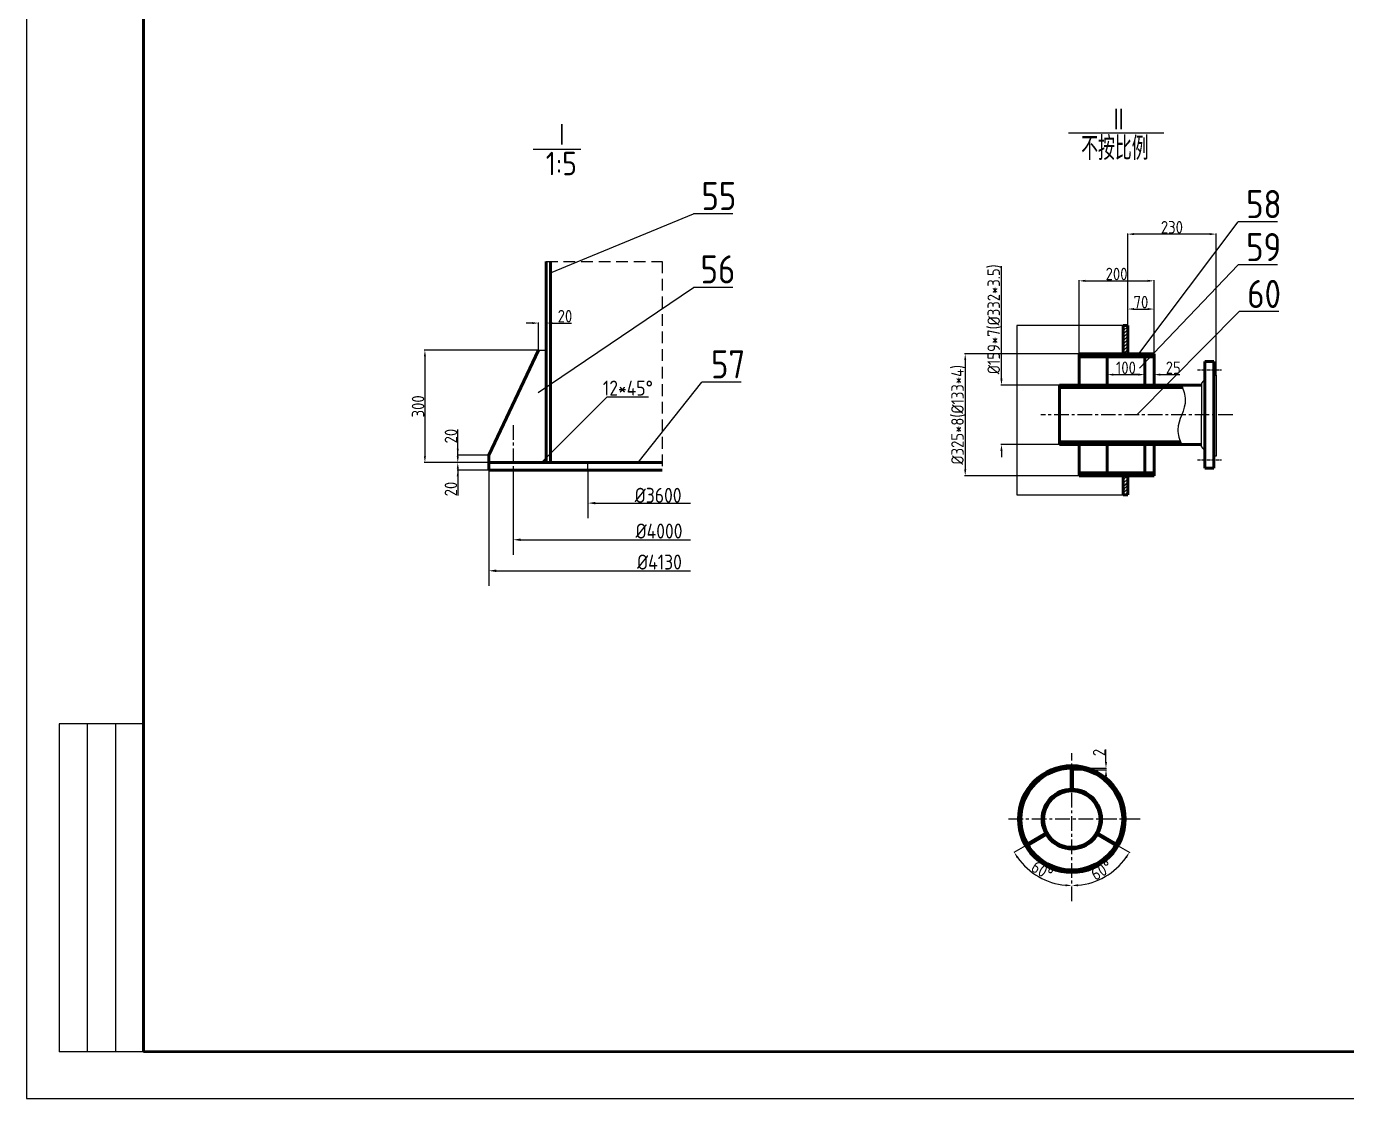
# Model space of a CAD drawing. Extents: x 18044 to 108463, y -14188 to 11042.
# Drawn here: x 90643 to 99100, y -14188 to -7320 of the extents above; entities that cross this region are included whole.
import ezdxf

# ---------------------------------------------------------------- set-up
doc = ezdxf.new("R2010")
doc.units = 0
doc.header["$LTSCALE"] = 150
doc.header["$MEASUREMENT"] = 0
doc.linetypes.add('CENTER', pattern=[2, 1.25, -0.25, 0.25, -0.25])
doc.linetypes.add('DASHED', pattern=[0.75, 0.5, -0.25])
doc.layers.get('0').update_dxf_attribs({"linetype": 'CONTINUOUS'})
doc.layers.get('DEFPOINTS').update_dxf_attribs({"linetype": 'CONTINUOUS'})
doc.layers.add('1', color=1, linetype='CONTINUOUS')
doc.styles.add('HZ', font='gbenor.shx', dxfattribs={"bigfont": 'gbcbig.shx'})
doc.styles.get("Standard").update_dxf_attribs({"font": 'gbenor.shx', "bigfont": 'gbcbig.shx'})
doc.dimstyles.get("Standard").update_dxf_attribs({"dimtxt": 0.18, "dimasz": 0.18, "dimexe": 0.18, "dimexo": 0.0625, "dimgap": 0.09, "dimtad": 0, "dimtih": 1, "dimtoh": 1, "dimdec": 4, "dimzin": 0, "dimdsep": 46, "dimtxsty": 'Standard', "dimcen": 0.09, "dimadec": 0, "dimazin": 0, "dimtfac": 1, "dimtdec": 4, "dimtofl": 0, "dimtmove": 0, "dimatfit": 3, "dimfxl": 0, "dimtolj": 1, "dimtzin": 0, "dimarcsym": 0})
pattern_1 = [(45, (66235.792, 3185.899), (-10.606602, 10.606602), [])]
pattern_2 = [(135, (66235.792, 3185.899), (-10.606602, -10.606602), [])]

# ---------------------------------------------------------------- blocks, each defined once
blk = doc.blocks.new('*D62')
at = {"layer": '1', "color": 1, "lineweight": -2}
for p, q in [((93923.6, -9393.8), (93923.6, -9216.4)), ((93971.6, -9393.8), (93971.6, -9216.4)), ((93883.6, -9220.4), (93843.6, -9220.4)), ((94011.6, -9220.4), (94134.7, -9220.4))]:
    blk.add_line(p, q, dxfattribs=at)
at = {"layer": '1', "color": 1, "lineweight": 25}
for points in [[(93883.6, -9213.7), (93883.6, -9227.1), (93923.6, -9220.4)], [(94011.6, -9213.7), (94011.6, -9227.1), (93971.6, -9220.4)]]:
    blk.add_solid(points, dxfattribs=at)
at = {"layer": 'DEFPOINTS', "color": 0, "lineweight": 25}
for p in [(93971.6, -9220.4), (93923.6, -9393.8), (93971.6, -9393.8)]:
    blk.add_point(p, dxfattribs=at)
at = {"layer": '1', "color": 7, "lineweight": 25, "insert": (94093.1, -9176.4), "char_height": 80, "attachment_point": 5, "style": 'HZ'}
blk.add_mtext('\\A1;20', dxfattribs=at)
blk = doc.blocks.new('*D61')
at = {"layer": '1', "color": 1, "lineweight": -2}
for p, q in [((93406.4, -10073.8), (93406.4, -10033.8)), ((93604.4, -10113.8), (93402.4, -10113.8)), ((93604.4, -10161.8), (93402.4, -10161.8)), ((93406.4, -10201.8), (93406.4, -10324.9))]:
    blk.add_line(p, q, dxfattribs=at)
at = {"layer": '1', "color": 1, "lineweight": 25}
for points in [[(93399.7, -10073.8), (93413.1, -10073.8), (93406.4, -10113.8)], [(93399.7, -10201.8), (93413.1, -10201.8), (93406.4, -10161.8)]]:
    blk.add_solid(points, dxfattribs=at)
at = {"layer": 'DEFPOINTS', "color": 0, "lineweight": 25}
for p in [(93604.4, -10113.8), (93406.4, -10161.8), (93604.4, -10161.8)]:
    blk.add_point(p, dxfattribs=at)
at = {"layer": '1', "color": 7, "lineweight": 25, "insert": (93362.4, -10283.3), "char_height": 80, "attachment_point": 5, "rotation": 90, "style": 'HZ'}
blk.add_mtext('\\A1;20', dxfattribs=at)
blk = doc.blocks.new('*D60')
at = {"layer": '1', "color": 1, "lineweight": -2}
for p, q in [((93406.4, -10025.8), (93406.4, -9902.7)), ((93604.4, -10065.8), (93402.4, -10065.8)), ((93604.4, -10113.8), (93402.4, -10113.8)), ((93406.4, -10153.8), (93406.4, -10193.8))]:
    blk.add_line(p, q, dxfattribs=at)
at = {"layer": '1', "color": 1, "lineweight": 25}
for points in [[(93399.7, -10025.8), (93413.1, -10025.8), (93406.4, -10065.8)], [(93399.7, -10153.8), (93413.1, -10153.8), (93406.4, -10113.8)]]:
    blk.add_solid(points, dxfattribs=at)
at = {"layer": 'DEFPOINTS', "color": 0, "lineweight": 25}
for p in [(93406.4, -10065.8), (93604.4, -10065.8), (93604.4, -10113.8)]:
    blk.add_point(p, dxfattribs=at)
at = {"layer": '1', "color": 7, "lineweight": 25, "insert": (93362.4, -9944.3), "char_height": 80, "attachment_point": 5, "rotation": 90, "style": 'HZ'}
blk.add_mtext('\\A1;20', dxfattribs=at)
blk = doc.blocks.new('*D59')
at = {"layer": '1', "color": 1, "lineweight": -2}
for p, q in [((93923.6, -9393.8), (93191.8, -9393.8)), ((93195.8, -9433.8), (93195.8, -10073.8)), ((93604.4, -10113.8), (93191.8, -10113.8))]:
    blk.add_line(p, q, dxfattribs=at)
at = {"layer": '1', "color": 1, "lineweight": 25}
for points in [[(93189.1, -9433.8), (93202.5, -9433.8), (93195.8, -9393.8)], [(93189.1, -10073.8), (93202.5, -10073.8), (93195.8, -10113.8)]]:
    blk.add_solid(points, dxfattribs=at)
at = {"layer": 'DEFPOINTS', "color": 0, "lineweight": 25}
for p in [(93923.6, -9393.8), (93195.8, -10113.8), (93604.4, -10113.8)]:
    blk.add_point(p, dxfattribs=at)
at = {"layer": '1', "color": 7, "lineweight": 25, "insert": (93151.8, -9753.8), "char_height": 80, "attachment_point": 5, "rotation": 90, "style": 'HZ'}
blk.add_mtext('\\A1;300', dxfattribs=at)
blk = doc.blocks.new('*D58')
at = {"layer": '1', "color": 1, "lineweight": -2}
for p, q in [((97386.7, -9417.9), (96653.1, -9417.9)), ((96657.1, -9457.9), (96657.1, -10157.9)), ((97386.7, -10197.9), (96653.1, -10197.9))]:
    blk.add_line(p, q, dxfattribs=at)
at = {"layer": '1', "color": 1, "lineweight": 25}
for points in [[(96650.4, -9457.9), (96663.8, -9457.9), (96657.1, -9417.9)], [(96650.4, -10157.9), (96663.8, -10157.9), (96657.1, -10197.9)]]:
    blk.add_solid(points, dxfattribs=at)
at = {"layer": 'DEFPOINTS', "color": 0, "lineweight": 25}
for p in [(97386.7, -9417.9), (96657.1, -10197.9), (97386.7, -10197.9)]:
    blk.add_point(p, dxfattribs=at)
at = {"layer": '1', "color": 7, "lineweight": 25, "insert": (96611.4, -9807.9), "char_height": 80, "attachment_point": 5, "rotation": 90, "style": 'HZ'}
blk.add_mtext('\\A1;%%C325*8(%%C133*4)', dxfattribs=at)
blk = doc.blocks.new('*D57')
at = {"layer": '1', "color": 1, "lineweight": -2}
for p, q in [((96889.3, -9577.1), (96889.3, -8855.6)), ((97260.7, -9617.1), (96885.3, -9617.1)), ((97260.7, -9998.7), (96885.3, -9998.7)), ((96889.3, -10038.7), (96889.3, -10078.7))]:
    blk.add_line(p, q, dxfattribs=at)
at = {"layer": '1', "color": 1, "lineweight": 25}
for points in [[(96882.6, -9577.1), (96896, -9577.1), (96889.3, -9617.1)], [(96882.6, -10038.7), (96896, -10038.7), (96889.3, -9998.7)]]:
    blk.add_solid(points, dxfattribs=at)
at = {"layer": 'DEFPOINTS', "color": 0, "lineweight": 25}
for p in [(96889.3, -9617.1), (97260.7, -9617.1), (97260.7, -9998.7)]:
    blk.add_point(p, dxfattribs=at)
at = {"layer": '1', "color": 7, "lineweight": 25, "insert": (96843.6, -9196.3), "char_height": 80, "attachment_point": 5, "rotation": 90, "style": 'HZ'}
blk.add_mtext('\\A1;%%C159*7(%%C332*3.5)', dxfattribs=at)
blk = doc.blocks.new('*D56')
at = {"layer": '1', "color": 1, "lineweight": -2}
for p, q in [((97566.7, -9617.1), (97566.7, -9546.5)), ((97606.7, -9550.5), (97766.7, -9550.5)), ((97806.7, -9617.1), (97806.7, -9546.5))]:
    blk.add_line(p, q, dxfattribs=at)
at = {"layer": '1', "color": 1, "lineweight": 25}
for points in [[(97606.7, -9543.8), (97606.7, -9557.2), (97566.7, -9550.5)], [(97766.7, -9543.8), (97766.7, -9557.2), (97806.7, -9550.5)]]:
    blk.add_solid(points, dxfattribs=at)
at = {"layer": 'DEFPOINTS', "color": 0, "lineweight": 25}
for p in [(97806.7, -9550.5), (97566.7, -9617.1), (97806.7, -9617.1)]:
    blk.add_point(p, dxfattribs=at)
at = {"layer": '1', "color": 7, "lineweight": 25, "insert": (97686.7, -9506.5), "char_height": 80, "attachment_point": 5, "style": 'HZ'}
blk.add_mtext('\\A1;100', dxfattribs=at)
blk = doc.blocks.new('*D55')
at = {"layer": '1', "color": 1, "lineweight": -2}
for p, q in [((97766.7, -9550.5), (97726.7, -9550.5)), ((97806.7, -9550.5), (97806.7, -9546.5)), ((97866.7, -9550.5), (97866.7, -9546.5)), ((97906.7, -9550.5), (98032.5, -9550.5))]:
    blk.add_line(p, q, dxfattribs=at)
at = {"layer": '1', "color": 1, "lineweight": 25}
for points in [[(97766.7, -9543.8), (97766.7, -9557.2), (97806.7, -9550.5)], [(97906.7, -9543.8), (97906.7, -9557.2), (97866.7, -9550.5)]]:
    blk.add_solid(points, dxfattribs=at)
at = {"layer": 'DEFPOINTS', "color": 0, "lineweight": 25}
for p in [(97806.7, -9550.5), (97866.7, -9550.5), (97866.7, -9550.5)]:
    blk.add_point(p, dxfattribs=at)
at = {"layer": '1', "color": 7, "lineweight": 25, "insert": (97989.6, -9506.5), "char_height": 80, "attachment_point": 5, "style": 'HZ'}
blk.add_mtext('\\A1;25', dxfattribs=at)
blk = doc.blocks.new('*D54')
at = {"layer": '1', "color": 1, "lineweight": -2}
for p, q in [((97698.7, -9236.7), (97698.7, -9126.5)), ((97738.7, -9130.5), (97826.7, -9130.5)), ((97866.7, -9417.9), (97866.7, -9126.5))]:
    blk.add_line(p, q, dxfattribs=at)
at = {"layer": '1', "color": 1, "lineweight": 25}
for points in [[(97738.7, -9123.8), (97738.7, -9137.2), (97698.7, -9130.5)], [(97826.7, -9123.8), (97826.7, -9137.2), (97866.7, -9130.5)]]:
    blk.add_solid(points, dxfattribs=at)
at = {"layer": 'DEFPOINTS', "color": 0, "lineweight": 25}
for p in [(97866.7, -9130.5), (97698.7, -9236.7), (97866.7, -9417.9)]:
    blk.add_point(p, dxfattribs=at)
at = {"layer": '1', "color": 7, "lineweight": 25, "insert": (97782.7, -9086.5), "char_height": 80, "attachment_point": 5, "style": 'HZ'}
blk.add_mtext('\\A1;70', dxfattribs=at)
blk = doc.blocks.new('*D53')
at = {"layer": '1', "color": 1, "lineweight": -2}
for p, q in [((97386.7, -9417.9), (97386.7, -8945.9)), ((97426.7, -8949.9), (97826.7, -8949.9)), ((97866.7, -9417.9), (97866.7, -8945.9))]:
    blk.add_line(p, q, dxfattribs=at)
at = {"layer": '1', "color": 1, "lineweight": 25}
for points in [[(97426.7, -8943.2), (97426.7, -8956.6), (97386.7, -8949.9)], [(97826.7, -8943.2), (97826.7, -8956.6), (97866.7, -8949.9)]]:
    blk.add_solid(points, dxfattribs=at)
at = {"layer": 'DEFPOINTS', "color": 0, "lineweight": 25}
for p in [(97866.7, -8949.9), (97386.7, -9417.9), (97866.7, -9417.9)]:
    blk.add_point(p, dxfattribs=at)
at = {"layer": '1', "color": 7, "lineweight": 25, "insert": (97626.7, -8905.9), "char_height": 80, "attachment_point": 5, "style": 'HZ'}
blk.add_mtext('\\A1;200', dxfattribs=at)
blk = doc.blocks.new('*D52')
at = {"layer": '1', "color": 1, "lineweight": -2}
for p, q in [((97698.7, -9236.7), (97698.7, -8646.6)), ((98223.9, -8650.6), (97738.7, -8650.6)), ((98263.9, -9553.8), (98263.9, -8646.6))]:
    blk.add_line(p, q, dxfattribs=at)
at = {"layer": '1', "color": 1, "lineweight": 25}
for points in [[(97738.7, -8643.9), (97738.7, -8657.3), (97698.7, -8650.6)], [(98223.9, -8643.9), (98223.9, -8657.3), (98263.9, -8650.6)]]:
    blk.add_solid(points, dxfattribs=at)
at = {"layer": 'DEFPOINTS', "color": 0, "lineweight": 25}
for p in [(97698.7, -8650.6), (97698.7, -9236.7), (98263.9, -9553.8)]:
    blk.add_point(p, dxfattribs=at)
at = {"layer": '1', "color": 7, "lineweight": 25, "insert": (97981.3, -8606.6), "char_height": 80, "attachment_point": 5, "style": 'HZ'}
blk.add_mtext('\\A1;230', dxfattribs=at)
blk = doc.blocks.new('*D51')
at = {"layer": '1', "color": 1, "lineweight": -2}
for p, q in [((97558.9, -12031.1), (97558.9, -11950.7)), ((97339.9, -12071.1), (97562.9, -12071.1)), ((97339.9, -12081.1), (97562.9, -12081.1)), ((97558.9, -12121.1), (97558.9, -12161.1))]:
    blk.add_line(p, q, dxfattribs=at)
at = {"layer": '1', "color": 1, "lineweight": 25}
for points in [[(97552.2, -12031.1), (97565.6, -12031.1), (97558.9, -12071.1)], [(97552.2, -12121.1), (97565.6, -12121.1), (97558.9, -12081.1)]]:
    blk.add_solid(points, dxfattribs=at)
at = {"layer": 'DEFPOINTS', "color": 0, "lineweight": 25}
for p in [(97339.9, -12071.1), (97339.9, -12081.1), (97558.9, -12071.1)]:
    blk.add_point(p, dxfattribs=at)
at = {"layer": '1', "color": 7, "lineweight": 25, "insert": (97514.9, -11970.9), "char_height": 80, "attachment_point": 5, "rotation": 90, "style": 'HZ'}
blk.add_mtext('\\A1;2', dxfattribs=at)
blk = doc.blocks.new('*D50')
at = {"layer": '1', "color": 1, "lineweight": -2}
blk.add_line((97622.2, -12560.1), (97712.3, -12612.1), dxfattribs=at)
blk.add_arc((97339.9, -12397.1), 426, 275.38124, 324.61876, dxfattribs=at)
at = {"layer": '1', "color": 1, "lineweight": 25}
for points in [[(97681.6, -12640.2), (97692.9, -12647.4), (97708.9, -12610.1)], [(97380.2, -12827.9), (97379.5, -12814.6), (97339.9, -12823.2)]]:
    blk.add_solid(points, dxfattribs=at)
at = {"layer": 'DEFPOINTS', "color": 0, "lineweight": 25}
for p in [(97339.9, -11974.8), (97502.8, -12491.2), (97622.2, -12560.1), (97485.6, -12797.5), (97339.9, -12902.8)]:
    blk.add_point(p, dxfattribs=at)
at = {"layer": '1', "color": 7, "lineweight": 25, "insert": (97529.8, -12726.1), "char_height": 80, "attachment_point": 5, "rotation": 30, "style": 'HZ'}
blk.add_mtext('\\A1;60°', dxfattribs=at)
blk = doc.blocks.new('*D49')
at = {"layer": '1', "color": 1, "lineweight": -2}
blk.add_line((97057.6, -12560.1), (96967.5, -12612.1), dxfattribs=at)
blk.add_arc((97339.9, -12397.1), 426, 215.38124, 264.61876, dxfattribs=at)
at = {"layer": '1', "color": 1, "lineweight": 25}
for points in [[(96986.9, -12647.4), (96998.1, -12640.2), (96970.9, -12610.1)], [(97300.2, -12814.6), (97299.6, -12827.9), (97339.9, -12823.2)]]:
    blk.add_solid(points, dxfattribs=at)
at = {"layer": 'DEFPOINTS', "color": 0, "lineweight": 25}
for p in [(97339.9, -11974.8), (97174.7, -12492.5), (97057.6, -12560.1), (97066, -12723.5), (97339.9, -12902.8)]:
    blk.add_point(p, dxfattribs=at)
at = {"layer": '1', "color": 7, "lineweight": 25, "insert": (97150, -12726.1), "char_height": 80, "attachment_point": 5, "rotation": 330, "style": 'HZ'}
blk.add_mtext('\\A1;60°', dxfattribs=at)

msp = doc.modelspace()

# ---------------------------------------------------------------- hatches: boundary and pattern name
at = {"lineweight": 50}
h = msp.add_hatch(dxfattribs=at)
h.set_pattern_fill('ANSI31', color=256, scale=120, style=0)
h.set_pattern_definition([(45, (68970.392, 596.699), (-10.606602, 10.606602), [])])
edge = h.paths.add_edge_path(flags=16)
edge.add_arc((97339.89168, -12397.10084), 180.8, 0, 360)
edge = h.paths.add_edge_path()
edge.add_arc((97339.89168, -12397.10084), 190.8, 0, 360)
at = {"layer": '1', "lineweight": 25}
h = msp.add_hatch(dxfattribs=at)
h.set_pattern_fill('ANSI31', color=0, scale=120, style=0)
h.set_pattern_definition(pattern_1)
h.paths.add_polyline_path([(97669.89168, -9236.70084), (97698.69168, -9236.70084), (97698.69168, -9417.90084), (97669.89168, -9417.90084)])
h = msp.add_hatch(dxfattribs=at)
h.set_pattern_fill('ANSI31', color=0, scale=120, angle=90, style=0)
h.set_pattern_definition(pattern_2)
h.paths.add_polyline_path([(97386.69168, -9417.90084), (97866.69168, -9417.90084), (97866.69168, -9437.10084), (97386.69168, -9437.10084)])
h = msp.add_hatch(dxfattribs=at)
h.set_pattern_fill('ANSI31', color=0, scale=120, style=0)
h.set_pattern_definition(pattern_1)
edge = h.paths.add_edge_path()
edge.add_line((97260.69168, -9617.10084), (97669.89168, -9617.10084))
edge.add_line((97260.69168, -9633.90084), (97669.89168, -9633.90084))
edge.add_line((97260.69168, -9617.10084), (97260.69168, -9633.90084))
edge.add_line((97669.89168, -9617.10084), (98170.39168, -9617.10084))
edge.add_line((97669.89168, -9633.90084), (98049.32306, -9633.90084))
edge.add_line((98043.09168, -9617.10084), (98049.32306, -9633.90084))
h = msp.add_hatch(dxfattribs=at)
h.set_pattern_fill('ANSI31', color=0, scale=120, style=0)
h.set_pattern_definition(pattern_1)
edge = h.paths.add_edge_path()
edge.add_line((97260.69168, -9998.70084), (97669.89168, -9998.70084))
edge.add_line((97260.69168, -9981.90084), (97669.89168, -9981.90084))
edge.add_line((97260.69168, -9998.70084), (97260.69168, -9981.90084))
edge.add_line((97669.89168, -9998.70084), (98193.09168, -9998.70084))
edge.add_line((97669.89168, -9981.90084), (98049.32306, -9981.90084))
edge.add_line((98043.09168, -9998.70084), (98049.32306, -9981.90084))
h = msp.add_hatch(dxfattribs=at)
h.set_pattern_fill('ANSI31', color=0, style=0)
h.set_pattern_definition([(45, (59236.39168, 316.19916), (-0.08838834765, 0.08838834765), [])])
h.paths.add_polyline_path([(93971.59168, -10085.00084), (93942.79168, -10113.80084), (93971.59168, -10113.80084)])
h = msp.add_hatch(dxfattribs=at)
h.set_pattern_fill('ANSI31', color=0, scale=120, angle=90, style=0)
h.set_pattern_definition(pattern_2)
h.paths.add_polyline_path([(97386.69168, -10197.90084), (97866.69168, -10197.90084), (97866.69168, -10178.70084), (97386.69168, -10178.70084)])
h = msp.add_hatch(dxfattribs=at)
h.set_pattern_fill('ANSI31', color=0, scale=120, style=0)
h.set_pattern_definition(pattern_1)
edge = h.paths.add_edge_path()
edge.add_line((97698.69168, -10319.70084), (97698.69168, -10197.90084))
edge.add_line((97669.89168, -10319.70084), (97669.89168, -10197.90084))
edge.add_line((97698.12954, -10197.90084), (97669.89168, -10197.90084))
edge.add_line((97669.89168, -10319.70084), (97698.69168, -10319.70084))

# ---------------------------------------------------------------- linework, layer by layer
for p, q in [((90643.00154, 11042.49916), (90643.00154, -14187.50084)), ((90853.00154, -11787.50084), (90853.00154, -13887.50084)), ((91393.00154, -11787.50084), (90853.00154, -11787.50084)), ((91033.00154, -11787.50084), (91033.00154, -13887.50084)), ((91213.00154, -11787.50084), (91213.00154, -13887.50084)), ((91393.00154, -13887.50084), (90853.00154, -13887.50084)), ((90643.00154, -14187.50084), (108463.00154, -14187.50084))]:
    msp.add_line(p, q)
at = {"lineweight": 50}
for p, q in [((93971.59168, -8825.00084), (93971.59168, -10113.80084)), ((94000.39168, -8825.00084), (94000.39168, -10113.80084)), ((97669.89168, -9417.90084), (97669.89168, -9236.70084)), ((97669.89168, -9236.70084), (97698.69168, -9236.70084)), ((97698.69168, -9417.90084), (97698.69168, -9236.70084)), ((93604.39168, -10065.80084), (93923.59168, -9393.80084)), ((97386.69168, -9417.90084), (97866.69168, -9417.90084)), ((97386.69168, -9617.10084), (97386.69168, -9417.90084)), ((97386.69168, -9437.10084), (97866.69168, -9437.10084)), ((97566.69168, -9617.10084), (97566.69168, -9437.10084)), ((97669.89168, -9417.90084), (97698.69168, -9417.90084)), ((97806.69168, -9617.10084), (97806.69168, -9437.10084)), ((97866.69168, -9617.10084), (97866.69168, -9417.90084)), ((98193.09168, -9465.90084), (98250.69168, -9465.90084)), ((98193.09168, -10035.55086), (98193.09168, -9465.90084)), ((98250.69168, -10149.90084), (98250.69168, -9465.90084)), ((97260.69168, -9617.10084), (97260.69168, -9998.70084)), ((97260.69168, -9617.10084), (97669.89168, -9617.10084)), ((97260.69168, -9633.90084), (97669.89168, -9633.90084)), ((97260.69168, -9633.90084), (97260.69168, -9633.90084)), ((97669.89168, -9617.10084), (98170.39168, -9617.10084)), ((97669.89168, -9633.90084), (98049.32306, -9633.90084)), ((97260.69168, -9981.90084), (97669.89168, -9981.90084)), ((97260.69168, -9998.70084), (97669.89168, -9998.70084)), ((97386.69168, -9998.70084), (97386.69168, -10197.90084)), ((97566.69168, -9998.70084), (97566.69168, -10178.70084)), ((97669.89168, -9981.90084), (98035.86535, -9981.90084)), ((97669.89168, -9998.70084), (98170.39168, -9998.70084)), ((97806.69168, -9998.70084), (97806.69168, -10178.70084)), ((97866.69168, -9998.70084), (97866.69168, -10197.90084)), ((98193.09168, -10149.90084), (98193.09168, -10035.55086)), ((93604.39168, -10113.80084), (93604.39168, -10065.80084)), ((93604.39168, -10113.80084), (93604.39168, -10161.80084)), ((93604.39168, -10113.80084), (94715.59168, -10113.80084)), ((93604.39168, -10161.80084), (94715.59168, -10161.80084)), ((97386.69168, -10178.70084), (97866.69168, -10178.70084)), ((97386.69168, -10197.90084), (97866.69168, -10197.90084)), ((97669.89168, -10319.70084), (97669.89168, -10197.90084)), ((97669.89168, -10197.90084), (97698.69168, -10197.90084)), ((97698.12954, -10197.90084), (97669.89168, -10197.90084)), ((97698.69168, -10319.70084), (97698.69168, -10197.90084)), ((98193.09168, -10149.90084), (98250.69168, -10149.90084)), ((97669.89168, -10319.70084), (97698.69168, -10319.70084)), ((97334.89168, -12206.36637), (97334.89168, -12081.10084)), ((97334.89168, -12081.10084), (97344.89168, -12081.10084)), ((97344.89168, -12071.13919), (97344.89168, -12071.10084)), ((97344.89168, -12206.36637), (97344.89168, -12081.10084)), ((97174.65404, -12492.50084), (97057.5674, -12560.10084)), ((97172.21078, -12488.13795), (97063.51286, -12550.89472)), ((97177.21078, -12496.79821), (97068.89953, -12559.33174)), ((97502.57258, -12496.79821), (97610.88384, -12559.33174)), ((97502.82641, -12491.17125), (97622.21597, -12560.10084)), ((97506.48667, -12487.511), (97616.2705, -12550.89472)), ((97063.51286, -12550.89472), (97068.89953, -12559.33174)), ((97616.2705, -12550.89472), (97610.88384, -12559.33174))]:
    msp.add_line(p, q, dxfattribs=at)
at = {"const_width": 18}
for points in [[(91393.00154, 10742.49916), (91393.00154, -13887.50084)], [(91393.00154, -13887.50084), (108163.00154, -13887.50084)]]:
    msp.add_lwpolyline(points, dxfattribs=at)
at = {"lineweight": 50}
for radius in [342, 326, 190.8, 180.8]:
    msp.add_circle((97339.89168, -12397.10084), radius, dxfattribs=at)
at = {"layer": '1', "color": 0, "lineweight": 25}
for p, q in [((97928.97918, -8004.10084), (97318.60418, -8004.10084)), ((97728.97918, -8004.10084), (97518.60418, -8004.10084)), ((94194.70418, -8107.80084), (93889.51668, -8107.80084)), ((93923.59168, -9393.80084), (93971.59168, -9393.80084)), ((97386.69168, -9417.90084), (97386.69168, -9437.10084)), ((97866.69168, -9417.90084), (97866.69168, -9437.10084)), ((98250.69168, -9553.75082), (98263.89168, -9553.75082)), ((98263.89168, -9553.75082), (98263.89168, -10073.75082)), ((97260.69168, -9617.10084), (97260.69168, -9633.90084)), ((98043.09168, -9617.10084), (98049.32306, -9633.90084)), ((98193.09168, -9580.25082), (98170.39168, -9605.75082)), ((98170.39168, -9605.75082), (98170.39168, -9807.90084)), ((94363.30967, -9693.28286), (94627.99168, -9693.28286)), ((98170.39168, -10010.05086), (98170.39168, -9807.90084)), ((97260.69168, -9981.90084), (97260.69168, -9998.70084)), ((98193.09168, -10035.55086), (98170.39168, -10010.05086)), ((93971.59168, -10085.00084), (93942.79168, -10113.80084)), ((93942.79168, -10113.80084), (93971.59168, -10113.80084)), ((93971.59168, -10113.80084), (93971.59168, -10085.00084)), ((94240.39168, -10161.80084), (94240.39168, -10113.80084)), ((98263.89168, -10073.75082), (98250.69168, -10073.75082)), ((97386.69168, -10178.70084), (97386.69168, -10200.60084)), ((97866.69168, -10178.70084), (97866.69168, -10199.60084))]:
    msp.add_line(p, q, dxfattribs=at)
at = {"layer": '1', "lineweight": 18}
for p, q in [((94000.39168, -8898.20084), (94916.60666, -8520.20084)), ((95169.05666, -8520.20084), (94916.60666, -8520.20084)), ((97768.29168, -9417.90084), (98405.49168, -8571.90084)), ((98657.94168, -8571.90084), (98405.49168, -8571.90084)), ((97772.49168, -9509.70084), (98405.49168, -8847.30084)), ((98657.94168, -8847.30084), (98405.49168, -8847.30084)), ((93922.40666, -9665.60084), (94916.60666, -8991.80084)), ((95169.05666, -8991.80084), (94916.60666, -8991.80084)), ((97755.69168, -9807.90084), (98412.69168, -9147.30084)), ((98665.14168, -9147.30084), (98412.69168, -9147.30084)), ((94562.60666, -10113.80084), (94970.00666, -9597.80084)), ((95222.45666, -9597.80084), (94970.00666, -9597.80084))]:
    msp.add_line(p, q, dxfattribs=at)
at = {"layer": '1', "color": 4, "linetype": 'DASHED', "lineweight": 18}
for p, q in [((93971.59168, -8825.00084), (94715.59168, -8825.00084)), ((94715.59168, -8825.00084), (94715.59168, -10161.80084))]:
    msp.add_line(p, q, dxfattribs=at)
at = {"layer": '1', "color": 4, "lineweight": 25}
for p, q in [((97698.69168, -9236.70084), (96988.29168, -9236.70084)), ((96988.29168, -9236.70084), (96988.29168, -10319.70084)), ((96988.29168, -10319.70084), (97698.69168, -10319.70084))]:
    msp.add_line(p, q, dxfattribs=at)
at = {"layer": '1', "color": 5, "linetype": 'CENTER', "lineweight": 18, "ltscale": 0.1}
for p, q in [((98145.09168, -9519.90084), (98298.69168, -9519.90084)), ((98145.09168, -10095.90084), (98298.69168, -10095.90084))]:
    msp.add_line(p, q, dxfattribs=at)
at = {"layer": '1', "color": 1, "lineweight": 25}
for p, q in [((94363.30967, -9693.28286), (93942.79168, -10113.80084)), ((93604.39168, -10161.80084), (93604.39168, -10902.80084)), ((93760.39168, -10161.80084), (93760.39168, -10704.20084)), ((94240.39168, -10161.80084), (94240.39168, -10469.60084)), ((94288.39168, -10373.60084), (94896.19168, -10373.60084)), ((93808.39168, -10608.20084), (94896.19168, -10608.20084)), ((93652.39168, -10806.80084), (94896.19168, -10806.80084))]:
    msp.add_line(p, q, dxfattribs=at)
at = {"layer": '1', "color": 3, "linetype": 'CENTER', "lineweight": 18, "ltscale": 0.5}
for p, q in [((98370.69168, -9807.90084), (97140.69168, -9807.90084)), ((97339.89168, -12922.80084), (97339.89168, -11974.80084)), ((97777.39168, -12397.10084), (96923.89168, -12397.10084))]:
    msp.add_line(p, q, dxfattribs=at)
at = {"layer": '1', "color": 5, "linetype": 'CENTER', "lineweight": 18, "ltscale": 0.5}
msp.add_line((93760.39168, -9873.80084), (93760.39168, -10401.80084), dxfattribs=at)
at = {"layer": '1', "color": 6, "lineweight": 18}
msp.add_open_spline([(98043.09168, -9617.10084), (98055.02564, -9648.9487), (98090.82751, -9744.49229), (97996.9409, -9870.16067), (98029.17643, -9968.28888), (98043.09168, -9998.70084)], degree=3, knots=[0, 0, 0, 0, 40.9885654787, 122.965696436, 163.9542619147, 163.9542619147, 163.9542619147, 163.9542619147], dxfattribs=at)
at = {"layer": '1', "color": 1, "lineweight": 25}
for points in [[(94288.39168, -10365.60084), (94288.39168, -10381.60084), (94240.39168, -10373.60084)], [(93808.39168, -10600.20084), (93808.39168, -10616.20084), (93760.39168, -10608.20084)], [(93652.39168, -10798.80084), (93652.39168, -10814.80084), (93604.39168, -10806.80084)]]:
    msp.add_solid(points, dxfattribs=at)

# ---------------------------------------------------------------- texts
at = {"layer": '1', "color": 0, "lineweight": 25, "attachment_point": 1, "style": 'HZ'}
for s, insert, char_height, width in [('Ⅱ', (97585.7792, -7843.93592), 150, 292), ('Ⅰ', (94019.1917, -7941.63592), 150, 292), ('不按比例', (97399.92024, -8025.75233), 150, 1915.862069), ('1:5', (93970.33274, -8123.45233), 150, 1915.862069), ('55', (94967.45898, -8316.70579), 180, 350.4), ('58', (98456.344, -8368.40579), 180, 350.4), ('59', (98456.344, -8643.80579), 180, 350.4), ('56', (94961.50152, -8786.44572), 180, 350.4), ('60', (98463.544, -8943.80579), 180, 350.4), ('57', (95028.68596, -9394.30579), 180, 350.4)]:
    msp.add_mtext(s, dxfattribs=dict(at, insert=insert, char_height=char_height, width=width))
at = {"layer": '1', "color": 7, "lineweight": 25, "char_height": 96, "attachment_point": 5, "style": 'HZ'}
for s, insert in [('12*45%%D', (94496.27535, -9636.7574)), ('%%C3600', (94689.97802, -10323.58944)), ('%%C4000', (94695.58962, -10552.61228)), ('%%C4130', (94698.52982, -10751.21224))]:
    msp.add_mtext(s, dxfattribs=dict(at, insert=insert))

# ---------------------------------------------------------------- dimensions: what is measured, and where the dimension line sits
at = {"layer": '1', "color": 0, "lineweight": 25}
for base, p1, p2, text, picture, middle in [((97698.69168, -8650.60084), (98263.89168, -9553.75082), (97698.69168, -9236.70084), '230', '*D52', (97981.29168, -8606.60084)), ((97866.69168, -8949.90084), (97386.69168, -9417.90084), (97866.69168, -9417.90084), '200', '*D53', (97626.69168, -8905.90084)), ((97866.69168, -9130.50084), (97698.69168, -9236.70084), (97866.69168, -9417.90084), '70', '*D54', (97782.69168, -9086.50084)), ((93971.59168, -9220.40084), (93923.59168, -9393.80084), (93971.59168, -9393.80084), '20', '*D62', (94093.13105, -9176.40084)), ((97806.69168, -9550.50084), (97566.69168, -9617.10084), (97806.69168, -9617.10084), '100', '*D56', (97686.69168, -9506.50084)), ((97866.69168, -9550.50084), (97806.69168, -9550.50084), (97866.69168, -9550.50084), '25', '*D55', (97989.58552, -9506.50084))]:
    dim = msp.add_linear_dim(base=base, p1=p1, p2=p2, text=text, dimstyle='Standard', override={"dimscale": 40, "dimtxt": 2, "dimasz": 1, "dimexe": 0.1, "dimexo": 0, "dimgap": 0.1, "dimtad": 1, "dimtih": 0, "dimtoh": 0, "dimzin": 8, "dimtxsty": 'HZ', "dimclrd": 1, "dimclre": 1, "dimclrt": 7, "dimatfit": 0, "dimtvp": 0.718659}, dxfattribs=at)
    dim.commit()
    dim.dimension.update_dxf_attribs({"geometry": picture, "text_midpoint": middle})
for base, p1, p2, text, picture, middle in [((96889.29168, -9617.10084), (97260.69168, -9998.70084), (97260.69168, -9617.10084), '%%C159*7(%%C332*3.5)', '*D57', (96843.62502, -9196.33082)), ((93195.79168, -10113.80084), (93923.59168, -9393.80084), (93604.39168, -10113.80084), '300', '*D59', (93151.79168, -9753.80084)), ((96657.09168, -10197.90084), (97386.69168, -9417.90084), (97386.69168, -10197.90084), '%%C325*8(%%C133*4)', '*D58', (96611.42502, -9807.90084)), ((93406.39168, -10065.80084), (93604.39168, -10113.80084), (93604.39168, -10065.80084), '20', '*D60', (93362.39168, -9944.26147)), ((93406.39168, -10161.80084), (93604.39168, -10113.80084), (93604.39168, -10161.80084), '20', '*D61', (93362.39168, -10283.34021)), ((97558.89168, -12071.10084), (97339.89168, -12081.10084), (97339.89168, -12071.10084), '2', '*D51', (97514.89168, -11970.91908))]:
    dim = msp.add_linear_dim(base=base, p1=p1, p2=p2, angle=90, text=text, dimstyle='Standard', override={"dimscale": 40, "dimtxt": 2, "dimasz": 1, "dimexe": 0.1, "dimexo": 0, "dimgap": 0.1, "dimtad": 1, "dimtih": 0, "dimtoh": 0, "dimzin": 8, "dimtxsty": 'HZ', "dimclrd": 1, "dimclre": 1, "dimclrt": 7, "dimatfit": 0, "dimtvp": 0.718659}, dxfattribs=at)
    dim.commit()
    dim.dimension.update_dxf_attribs({"geometry": picture, "text_midpoint": middle})
for base, line1, line2, picture, middle in [((97066.03226, -12723.4738), ((97174.65404, -12492.50084), (97057.5674, -12560.10084)), ((97339.89168, -12902.80084), (97339.89168, -11974.80084)), '*D49', (97149.96981, -12726.05518)), ((97485.60924, -12797.45654), ((97339.89168, -12902.80084), (97339.89168, -11974.80084)), ((97502.82641, -12491.17125), (97622.21597, -12560.10084)), '*D50', (97529.81356, -12726.05518))]:
    dim = msp.add_angular_dim_2l(base=base, line1=line1, line2=line2, dimstyle='Standard', override={"dimscale": 40, "dimtxt": 2, "dimasz": 1, "dimexe": 0.1, "dimexo": 0, "dimgap": 0.1, "dimtad": 1, "dimtih": 0, "dimtoh": 0, "dimzin": 8, "dimtxsty": 'HZ', "dimclrd": 1, "dimclre": 1, "dimclrt": 7, "dimatfit": 0, "dimtvp": 0.718659}, dxfattribs=at)
    dim.commit()
    dim.dimension.update_dxf_attribs({"geometry": picture, "text_midpoint": middle})

doc.saveas('drawing.dxf')
